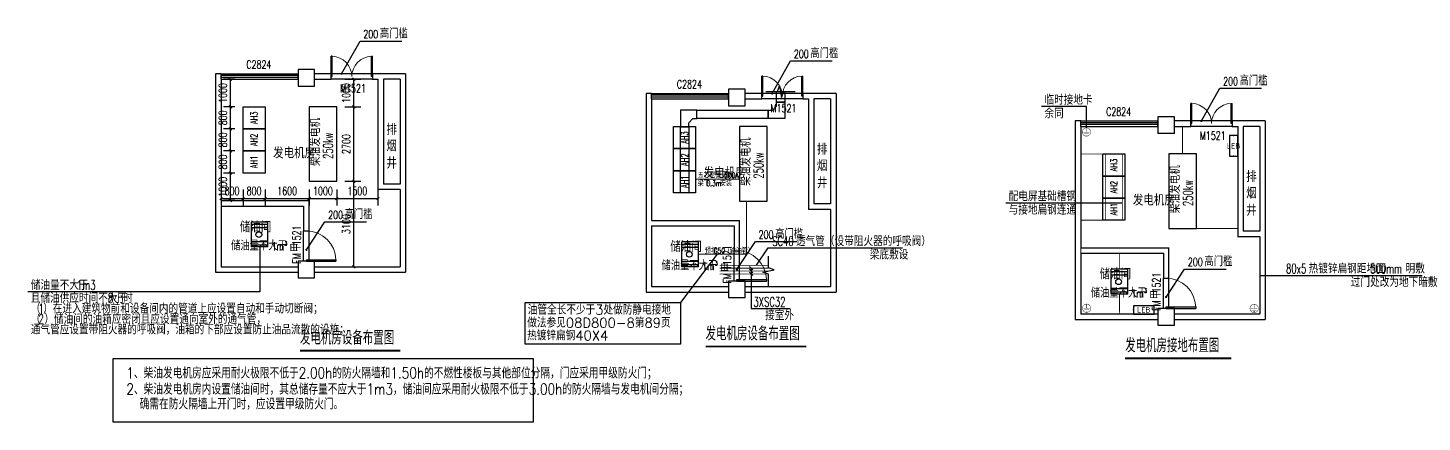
# Model space of a CAD drawing. Extents: x -6243262 to 3079315, y -2914302 to 172723.
# Drawn here: x -1827602 to -1776970, y -889094 to -874808 of the extents above; entities that cross this region are included whole.
import ezdxf
from ezdxf.enums import TextEntityAlignment as Align

# ---------------------------------------------------------------- set-up
doc = ezdxf.new("R2010")
doc.units = 0
doc.header["$LTSCALE"] = 1000
for name, color, linetype in [('CABLETRAY', 4, 'Continuous'), ('CFT-TEXT', 7, 'Continuous'), ('COLUMN', 9, 'Continuous'), ('DIM-动力', 3, 'Continuous'), ('DIM-接地', 3, 'Continuous'), ('DIM-照明', 3, 'Continuous'), ('DIM_LEAD', 3, 'Continuous'), ('DOOR_FIRE', 4, 'Continuous'), ('DOOR_FIRE_TEXT', 7, 'Continuous'), ('E-COM-IDEN', 3, 'Continuous'), ('E-PLAN-POWR-WIRE', 2, 'Continuous'), ('E-SYS-CONT-COPT', 3, 'Continuous'), ('EQUIP-箱柜', 3, 'Continuous'), ('PUB_HATCH', 8, 'Continuous'), ('PUB_TEXT', 7, 'Continuous'), ('STAIR', 2, 'Continuous'), ('SYS', 7, 'Continuous'), ('TEL_CABINET', 3, 'Continuous'), ('TEL_DIM', 3, 'Continuous'), ('TEL_LEAD', 3, 'Continuous'), ('TEL_SYMB', 3, 'Continuous'), ('TEL_TEXT', 7, 'Continuous'), ('WALL', 9, 'Continuous'), ('WINDOW', 4, 'Continuous'), ('WINDOW_TEXT', 7, 'Continuous'), ('WIRE-PWLT', 111, 'Continuous'), ('WIRE-动力', 2, 'Continuous'), ('WIRE-接地', 4, 'TG_接地'), ('WIRE-照明', 1, 'Continuous'), ('家具12', 252, 'Continuous')]:
    doc.layers.add(name, color=color, linetype=linetype)
doc.styles.add('_TCH_DIM', font='SIMPLEX', dxfattribs={"bigfont": 'GBCBIG'})
doc.styles.add('_TCH_DIM_T3', font='SIMPLEX', dxfattribs={"width": 0.705882, "bigfont": 'GBCBIG'})
doc.styles.add('_TCH_WINDOW', font='SIMPLEX', dxfattribs={"height": 3.5, "bigfont": 'GBCBIG'})
doc.styles.add('_TEL_ATTDEF', font='gbenor', dxfattribs={"bigfont": 'gbcbig'})
doc.styles.add('_TEL_DIM', font='SIMPLEX', dxfattribs={"width": 0.8, "height": 3.5, "bigfont": 'HZTXT'})
doc.styles.get("Standard").update_dxf_attribs({"font": 'gbenor.shx', "bigfont": 'gbcbig.shx'})
doc.styles.add('TG_LINETYPE', font='SIMPLEX', dxfattribs={"width": 0.8, "height": 3.5, "bigfont": 'HZTXT'})
doc.styles.add('仿宋', font='txt1.shx', dxfattribs={"width": 0.8, "bigfont": 'fs.shx'})
doc.styles.add('黑体', font='simhei.ttf')
doc.linetypes.add('TG_接地', pattern='A,0.75,0,["/",TG_LINETYPE,S=0.05,R=-8.594367,X=-0.1,Y=-0.045],0.65,-0.13,0.13,-0.13', length=2)
doc.dimstyles.new('_TCH_ARCH&&100', dxfattribs={"dimtxt": 297.5, "dimasz": 100, "dimexe": 250, "dimexo": 300, "dimgap": 126.25, "dimtad": 1, "dimdec": 0, "dimzin": 0, "dimdsep": 46, "dimtxsty": '_TCH_DIM_T3', "dimblk": 'ARCHTICK', "dimcen": 0.09, "dimclrt": 7, "dimazin": 2, "dimtfac": 1, "dimtdec": 0, "dimtix": 1, "dimtmove": 2, "dimatfit": 3, "dimfxl": 0, "dimtolj": 1, "dimtzin": 0, "dimarcsym": 0})

# ---------------------------------------------------------------- blocks, each defined once
blk = doc.blocks.new('$TelecSys$00000092')
at = {"color": 0}
for p, q in [((-0.5, 0.5), (0.5, 0.5)), ((-0.5, -0.5), (-0.5, 0.5)), ((0.5, 0.5), (0.5, -0.5)), ((0.5, -0.5), (-0.5, -0.5))]:
    blk.add_line(p, q, dxfattribs=at)
at = {"color": 0, "const_width": 0.02}
blk.add_lwpolyline([(-0.5, 0.5), (0.5, 0.5), (0.5, -0.5), (-0.5, -0.5)], close=True, dxfattribs=at)
at = {"color": 0, "style": '_TEL_DIM', "width": 0.8}
blk.add_attdef('NAME', text='', height=0.035, dxfattribs=at).set_placement((0, 0), align=Align.MIDDLE)
blk = doc.blocks.new('_FZHK')
at = {"color": 0}
blk.add_lwpolyline([(-0.5, -0.5), (0.5, -0.5), (0.5, 0.5), (-0.5, 0.5)], close=True, dxfattribs=at)
blk = doc.blocks.new('$TCHSYS$WIN2D')
at = {"color": 0}
for p, q in [((-0.5, 0.5), (0.5, 0.5)), ((-0.5, 0.5), (-0.5, -0.5)), ((0.5, 0.5), (0.5, -0.5)), ((0.5, 0.167), (-0.5, 0.167)), ((0.5, -0.167), (-0.5, -0.167)), ((-0.5, -0.5), (0.5, -0.5))]:
    blk.add_line(p, q, dxfattribs=at)
blk = doc.blocks.new('$DorLib2D$00000002')
at = {"color": 0}
for p, q in [((-0.5, 0), (-0.5, 0.4875)), ((-0.475, 0.4875), (-0.5, 0.4875)), ((-0.475, 0), (-0.475, 0.4875)), ((0.475, 0), (0.475, 0.4875)), ((0.475, 0.4875), (0.5, 0.4875)), ((0.5, 0), (0.5, 0.4875)), ((-0.5, 0), (-0.475, 0)), ((0.5, 0), (0.475, 0))]:
    blk.add_line(p, q, dxfattribs=at)
at = {"color": 0, "lineweight": 13}
for centre, start, end in [((-0.4875, 0), 0, 88.53072), ((0.4875, 0), 91.46928, 180)]:
    blk.add_arc(centre, 0.4875, start, end, dxfattribs=at)
blk = doc.blocks.new('$DorLib2D$00000001')
at = {"color": 0}
for p, q in [((0.45, 0.975), (0.5, 0.975)), ((0.45, 0), (0.45, 0.975)), ((0.5, 0), (0.5, 0.975)), ((0.5, 0), (0.45, 0))]:
    blk.add_line(p, q, dxfattribs=at)
at = {"color": 0, "lineweight": 13}
blk.add_arc((0.475, 0), 0.975, 91.4693, 180, dxfattribs=at)
blk = doc.blocks.new('234234')
at = {"layer": 'DIM_LEAD', "color": 8}
for p, q in [((1924335, 952846), (1925006, 954026)), ((1925006, 954026), (1926518, 954026)), ((1923056, 946462), (1923726, 947476)), ((1923726, 947476), (1925238, 947476))]:
    blk.add_line(p, q, dxfattribs=at)
at = {"layer": 'DIM_LEAD', "color": 8, "const_width": 40}
for points in [[(1924326, 952828, 1), (1924345, 952863, 1)], [(1923045, 946445, 1), (1923067, 946479, 1)]]:
    blk.add_lwpolyline(points, format="xyb", close=True, dxfattribs=at)
at = {"layer": 'DOOR_FIRE', "color": 8}
for p, q in [((1922956, 946046), (1922956, 947146)), ((1923156, 946046), (1923156, 947146))]:
    blk.add_line(p, q, dxfattribs=at)
at = {"layer": 'STAIR', "color": 8}
blk.add_line((1926656, 949966), (1926656, 948599), dxfattribs=at)
at = {"layer": 'WALL', "color": 8}
for p, q in [((1919956, 952846), (1919756, 952846)), ((1919756, 952846), (1919756, 948146)), ((1919956, 952646), (1919956, 952846)), ((1919956, 952646), (1919956, 948246)), ((1923956, 952846), (1923356, 952846)), ((1923356, 952646), (1923956, 952646)), ((1923956, 952646), (1923956, 952846)), ((1925756, 952846), (1925456, 952846)), ((1925456, 952846), (1925456, 952646)), ((1925456, 952646), (1925656, 952646)), ((1925656, 952646), (1925656, 948646)), ((1926656, 952846), (1925756, 952846)), ((1926456, 952646), (1925856, 952646)), ((1925856, 952646), (1925856, 948846)), ((1926456, 952646), (1926456, 948846)), ((1926656, 952846), (1926656, 948746)), ((1926456, 948646), (1925656, 948646)), ((1926456, 948846), (1925856, 948846)), ((1926456, 948646), (1926456, 945846)), ((1926656, 948746), (1926656, 945646)), ((1919756, 948146), (1919756, 945646)), ((1919956, 948246), (1923156, 948246)), ((1919956, 948046), (1922956, 948046)), ((1919956, 948046), (1919956, 945846)), ((1922956, 948046), (1922956, 947146)), ((1923156, 947146), (1923156, 948246)), ((1922956, 947146), (1923156, 947146)), ((1919956, 945846), (1922756, 945846)), ((1923356, 945846), (1926456, 945846)), ((1919756, 945646), (1922756, 945646)), ((1923356, 945646), (1926656, 945646))]:
    blk.add_line(p, q, dxfattribs=at)
at = {"layer": 'WINDOW', "color": 8}
for p, q in [((1925456, 952846), (1923956, 952846)), ((1925456, 952646), (1923956, 952646))]:
    blk.add_line(p, q, dxfattribs=at)
at = {"layer": 'COLUMN', "color": 8, "xscale": 600, "yscale": 600, "zscale": 600, "rotation": 270}
blk.add_blockref('_FZHK', (1923056, 952696), dxfattribs=at)
at = {"layer": 'COLUMN', "color": 8, "xscale": 600, "yscale": 600, "zscale": 600}
blk.add_blockref('_FZHK', (1923056, 945746), dxfattribs=at)
at = {"layer": 'DOOR_FIRE', "color": 8, "xscale": -1100, "yscale": -1100, "zscale": 200, "rotation": 90.00000000000136}
blk.add_blockref('$DorLib2D$00000001', (1923056, 946596), dxfattribs=at)
at = {"layer": 'WINDOW', "color": 8}
ref = blk.add_blockref('$DorLib2D$00000002', (1924706, 952746), dxfattribs=dict(at, xscale=-1500, yscale=-1500, zscale=-1500, rotation=180.0000000000003))
ref.add_attrib('A', 'M1521', (1924281, 952164), dxfattribs={"layer": 'WINDOW_TEXT', "color": 8, "height": 297.5, "style": '_TCH_WINDOW', "width": 0.705882})
ref = blk.add_blockref('$TCHSYS$WIN2D', (1921356, 952746), dxfattribs=dict(at, xscale=-2800, yscale=200, zscale=-2800, rotation=180.0000000000002))
ref.add_attrib('A', 'C2824', (1920876, 953030), dxfattribs={"layer": 'WINDOW_TEXT', "color": 8, "height": 297.5, "style": '_TCH_WINDOW', "width": 0.705882})
at = {"layer": 'CFT-TEXT', "color": 8, "style": '黑体', "width": 0.8}
for s, p in [('排', (1925962, 950664)), ('烟', (1925962, 950071)), ('发电机房', (1921846, 949815)), ('井', (1925962, 949447)), ('储油间', (1920637, 947135))]:
    blk.add_text(s, height=350, dxfattribs=at).set_placement(p)
at = {"layer": 'DIM_LEAD', "color": 8, "style": '_TCH_DIM', "width": 0.705882}
for p in [(1925124, 954131), (1923845, 947581)]:
    blk.add_text('200', height=297.5, dxfattribs=at).set_placement(p)
at = {"layer": 'DIM_LEAD', "color": 8, "style": '_TCH_DIM'}
for p in [(1925724, 954131), (1924445, 947581)]:
    blk.add_text('高门槛', height=337.6, dxfattribs=at).set_placement(p)
at = {"layer": 'DOOR_FIRE_TEXT', "color": 8, "style": '_TCH_WINDOW', "width": 0.705882}
for s, p in [('1521', (1922851, 946624)), ('FM', (1922851, 945958))]:
    blk.add_text(s, height=297.5, rotation=90, dxfattribs=at).set_placement(p)
at = {"layer": 'DOOR_FIRE_TEXT', "color": 8, "style": '_TCH_WINDOW'}
blk.add_text('甲', height=338, rotation=90, dxfattribs=at).set_placement((1922851, 946378))
at = {"layer": 'PUB_TEXT', "color": 8, "style": '_TCH_DIM'}
blk.add_text('储油量不大于', height=337.6, dxfattribs=at).set_placement((1920319, 946441))
at = {"layer": 'PUB_TEXT', "color": 8, "style": '_TCH_DIM', "width": 0.705882}
for s, height, p in [('1m', 297.5, (1921793, 946441)), ('3', 149, (1922253, 946616))]:
    blk.add_text(s, height=height, dxfattribs=at).set_placement(p)
blk = doc.blocks.new('hbsd')
at = {"layer": '家具12', "color": 3}
for p, q in [((0, 0), (-1000, 0)), ((0, -1500), (0, 0)), ((-1000, -1500), (-1000, 0)), ((-1000, -130), (0, -130)), ((-1000, -330), (0, -330)), ((-1000, -1165), (0, -1165)), ((-1000, -1365), (0, -1365)), ((0, -1500), (-1000, -1500))]:
    blk.add_line(p, q, dxfattribs=at)
blk = doc.blocks.new('A$C2C825F62')
at = {"layer": 'WIRE-PWLT', "color": 2}
blk.add_lwpolyline([(-4295, 1519), (1348, 1519), (1348, 0), (-4295, 0)], close=True, dxfattribs=at)
at = {"layer": 'PUB_TEXT', "color": 2, "style": '_TEL_DIM'}
for s, p in [('油管全长不少于3处做防静电接地', (-4196, 1076)), ('做法参见08D800-8第89页', (-4213, 606)), ('热镀锌扁钢40X4', (-4219, 142))]:
    blk.add_text(s, height=350, dxfattribs=at).set_placement(p)
blk = doc.blocks.new('$equip$00002908')
for p, q in [((0.75, 0.6), (-0.75, 0.6)), ((-0.75, 0.6), (-0.75, 0)), ((-0.75, 0), (0.75, 0)), ((0.75, 0), (0.75, 0.6))]:
    blk.add_line(p, q)
at = {"const_width": 0.04}
blk.add_lwpolyline([(-0.75, 0.6), (-0.75, 0), (0.75, 0), (0.75, 0.6), (-0.75, 0.6), (-0.75, 0)], dxfattribs=at)
for p in [(-0.75, 0.3), (0, 0.6), (0, 0), (0.75, 0.3)]:
    blk.add_point(p)
at = {"color": 7, "style": '_TEL_DIM'}
blk.add_attdef('$TEXT$', text='', height=0.4, dxfattribs=at).set_placement((0, 0.3), align=Align.MIDDLE_CENTER)
at = {"color": 7, "style": '_TEL_DIM', "flags": 1}
for tag in ['A', 'REMARK']:
    blk.add_attdef(tag, text='', height=0.00002, dxfattribs=at).set_placement((0, 0), align=Align.MIDDLE_CENTER)
blk = doc.blocks.new('$element$00000454')
at = {"const_width": 0.0333}
for points in [[(0, 0), (0, -0.38)], [(-0.25, -0.38), (0.25, -0.38)], [(-0.19, -0.5), (0.19, -0.5)], [(-0.06, -0.63), (0.06, -0.63)]]:
    blk.add_lwpolyline(points, dxfattribs=at)
blk.add_lwpolyline([(0, -0.04, 1), (0, -0.71, 1), (0, -0.04, 1)], format="xyb", dxfattribs=at)
at = {"flags": 9}
blk.add_attdef('S', (0, 0), '', height=0.00000667, dxfattribs=at)
blk = doc.blocks.new('_ArchTick')
at = {"color": 0, "linetype": 'ByBlock', "const_width": 0.4}
blk.add_lwpolyline([(-0.5, -0.5), (0.5, 0.5)], dxfattribs=at)
blk = doc.blocks.new('*D1489')
at = {"layer": 'Defpoints', "color": 0, "transparency": 16777216}
for p in [(-1820246, -880067), (-1819788, -880067), (-1819788, -881067)]:
    blk.add_point(p, dxfattribs=at)
at = {"layer": 'TEL_DIM', "color": 0, "lineweight": -2, "transparency": 16777216}
for p, q in [((-1820088, -880067), (-1820496, -880067)), ((-1820246, -881067), (-1820246, -880067)), ((-1820088, -881067), (-1820496, -881067))]:
    blk.add_line(p, q, dxfattribs=at)
at = {"layer": 'TEL_DIM', "color": 0, "lineweight": -2, "transparency": 16777216, "xscale": 100, "yscale": 100, "zscale": 100}
for p, rotation in [((-1820246, -880067), 90), ((-1820246, -881067), 270)]:
    blk.add_blockref('_ArchTick', p, dxfattribs=dict(at, rotation=rotation))
at = {"layer": 'TEL_DIM', "color": 7, "transparency": 16777216, "insert": (-1820521, -880567), "char_height": 297.5, "attachment_point": 5, "rotation": 90, "style": '_TCH_DIM_T3'}
blk.add_mtext('\\A1;1000', dxfattribs=at)
blk = doc.blocks.new('*D1490')
at = {"layer": 'Defpoints', "color": 0, "transparency": 16777216}
for p in [(-1820246, -879267), (-1819788, -879267), (-1819788, -880067)]:
    blk.add_point(p, dxfattribs=at)
at = {"layer": 'TEL_DIM', "color": 0, "lineweight": -2, "transparency": 16777216}
for p, q in [((-1820088, -879267), (-1820496, -879267)), ((-1820246, -880067), (-1820246, -879267)), ((-1820088, -880067), (-1820496, -880067))]:
    blk.add_line(p, q, dxfattribs=at)
at = {"layer": 'TEL_DIM', "color": 0, "lineweight": -2, "transparency": 16777216, "xscale": 100, "yscale": 100, "zscale": 100}
for p, rotation in [((-1820246, -879267), 90), ((-1820246, -880067), 270)]:
    blk.add_blockref('_ArchTick', p, dxfattribs=dict(at, rotation=rotation))
at = {"layer": 'TEL_DIM', "color": 7, "transparency": 16777216, "insert": (-1820521, -879667), "char_height": 297.5, "attachment_point": 5, "rotation": 90, "style": '_TCH_DIM_T3'}
blk.add_mtext('\\A1;800', dxfattribs=at)
blk = doc.blocks.new('*D1491')
at = {"layer": 'Defpoints', "color": 0, "transparency": 16777216}
for p in [(-1820246, -878467), (-1819788, -878467), (-1819788, -879267)]:
    blk.add_point(p, dxfattribs=at)
at = {"layer": 'TEL_DIM', "color": 0, "lineweight": -2, "transparency": 16777216}
for p, q in [((-1820088, -878467), (-1820496, -878467)), ((-1820246, -879267), (-1820246, -878467)), ((-1820088, -879267), (-1820496, -879267))]:
    blk.add_line(p, q, dxfattribs=at)
at = {"layer": 'TEL_DIM', "color": 0, "lineweight": -2, "transparency": 16777216, "xscale": 100, "yscale": 100, "zscale": 100}
for p, rotation in [((-1820246, -878467), 90), ((-1820246, -879267), 270)]:
    blk.add_blockref('_ArchTick', p, dxfattribs=dict(at, rotation=rotation))
at = {"layer": 'TEL_DIM', "color": 7, "transparency": 16777216, "insert": (-1820521, -878867), "char_height": 297.5, "attachment_point": 5, "rotation": 90, "style": '_TCH_DIM_T3'}
blk.add_mtext('\\A1;800', dxfattribs=at)
blk = doc.blocks.new('*D1492')
at = {"layer": 'Defpoints', "color": 0, "transparency": 16777216}
for p in [(-1820246, -877667), (-1819788, -877667), (-1819788, -878467)]:
    blk.add_point(p, dxfattribs=at)
at = {"layer": 'TEL_DIM', "color": 0, "lineweight": -2, "transparency": 16777216}
for p, q in [((-1820088, -877667), (-1820496, -877667)), ((-1820246, -878467), (-1820246, -877667)), ((-1820088, -878467), (-1820496, -878467))]:
    blk.add_line(p, q, dxfattribs=at)
at = {"layer": 'TEL_DIM', "color": 0, "lineweight": -2, "transparency": 16777216, "xscale": 100, "yscale": 100, "zscale": 100}
for p, rotation in [((-1820246, -877667), 90), ((-1820246, -878467), 270)]:
    blk.add_blockref('_ArchTick', p, dxfattribs=dict(at, rotation=rotation))
at = {"layer": 'TEL_DIM', "color": 7, "transparency": 16777216, "insert": (-1820521, -878067), "char_height": 297.5, "attachment_point": 5, "rotation": 90, "style": '_TCH_DIM_T3'}
blk.add_mtext('\\A1;800', dxfattribs=at)
blk = doc.blocks.new('*D1493')
at = {"layer": 'Defpoints', "color": 0, "transparency": 16777216}
for p in [(-1820246, -876667), (-1819788, -876667), (-1819788, -877667)]:
    blk.add_point(p, dxfattribs=at)
at = {"layer": 'TEL_DIM', "color": 0, "lineweight": -2, "transparency": 16777216}
for p, q in [((-1820088, -876667), (-1820496, -876667)), ((-1820246, -877667), (-1820246, -876667)), ((-1820088, -877667), (-1820496, -877667))]:
    blk.add_line(p, q, dxfattribs=at)
at = {"layer": 'TEL_DIM', "color": 0, "lineweight": -2, "transparency": 16777216, "xscale": 100, "yscale": 100, "zscale": 100}
for p, rotation in [((-1820246, -876667), 90), ((-1820246, -877667), 270)]:
    blk.add_blockref('_ArchTick', p, dxfattribs=dict(at, rotation=rotation))
at = {"layer": 'TEL_DIM', "color": 7, "transparency": 16777216, "insert": (-1820521, -877167), "char_height": 297.5, "attachment_point": 5, "rotation": 90, "style": '_TCH_DIM_T3'}
blk.add_mtext('\\A1;1000', dxfattribs=at)
blk = doc.blocks.new('*D1494')
at = {"layer": 'Defpoints', "color": 0, "transparency": 16777216}
for p in [(-1820588, -880367), (-1819788, -880367), (-1819788, -880992)]:
    blk.add_point(p, dxfattribs=at)
at = {"layer": 'TEL_DIM', "color": 0, "lineweight": -2, "transparency": 16777216}
for p, q in [((-1820588, -880667), (-1820588, -881242)), ((-1820588, -880992), (-1819788, -880992)), ((-1819788, -880667), (-1819788, -881242))]:
    blk.add_line(p, q, dxfattribs=at)
at = {"layer": 'TEL_DIM', "color": 0, "lineweight": -2, "transparency": 16777216, "xscale": 100, "yscale": 100, "zscale": 100, "rotation": 180}
blk.add_blockref('_ArchTick', (-1820588, -880992), dxfattribs=at)
at = {"layer": 'TEL_DIM', "color": 0, "lineweight": -2, "transparency": 16777216, "xscale": 100, "yscale": 100, "zscale": 100}
blk.add_blockref('_ArchTick', (-1819788, -880992), dxfattribs=at)
at = {"layer": 'TEL_DIM', "color": 7, "transparency": 16777216, "insert": (-1820188, -880717), "char_height": 297.5, "attachment_point": 5, "style": '_TCH_DIM_T3'}
blk.add_mtext('\\A1;800', dxfattribs=at)
blk = doc.blocks.new('*D1495')
at = {"layer": 'Defpoints', "color": 0, "transparency": 16777216}
for p in [(-1819788, -880367), (-1818988, -880367), (-1818988, -880992)]:
    blk.add_point(p, dxfattribs=at)
at = {"layer": 'TEL_DIM', "color": 0, "lineweight": -2, "transparency": 16777216}
for p, q in [((-1819788, -880667), (-1819788, -881242)), ((-1819788, -880992), (-1818988, -880992)), ((-1818988, -880667), (-1818988, -881242))]:
    blk.add_line(p, q, dxfattribs=at)
at = {"layer": 'TEL_DIM', "color": 0, "lineweight": -2, "transparency": 16777216, "xscale": 100, "yscale": 100, "zscale": 100, "rotation": 180}
blk.add_blockref('_ArchTick', (-1819788, -880992), dxfattribs=at)
at = {"layer": 'TEL_DIM', "color": 0, "lineweight": -2, "transparency": 16777216, "xscale": 100, "yscale": 100, "zscale": 100}
blk.add_blockref('_ArchTick', (-1818988, -880992), dxfattribs=at)
at = {"layer": 'TEL_DIM', "color": 7, "transparency": 16777216, "insert": (-1819388, -880717), "char_height": 297.5, "attachment_point": 5, "style": '_TCH_DIM_T3'}
blk.add_mtext('\\A1;800', dxfattribs=at)
blk = doc.blocks.new('*D1496')
at = {"layer": 'Defpoints', "color": 0, "transparency": 16777216}
for p in [(-1818988, -880367), (-1817388, -880367), (-1817388, -880992)]:
    blk.add_point(p, dxfattribs=at)
at = {"layer": 'TEL_DIM', "color": 0, "lineweight": -2, "transparency": 16777216}
for p, q in [((-1818988, -880667), (-1818988, -881242)), ((-1818988, -880992), (-1817388, -880992)), ((-1817388, -880667), (-1817388, -881242))]:
    blk.add_line(p, q, dxfattribs=at)
at = {"layer": 'TEL_DIM', "color": 0, "lineweight": -2, "transparency": 16777216, "xscale": 100, "yscale": 100, "zscale": 100, "rotation": 180}
blk.add_blockref('_ArchTick', (-1818988, -880992), dxfattribs=at)
at = {"layer": 'TEL_DIM', "color": 0, "lineweight": -2, "transparency": 16777216, "xscale": 100, "yscale": 100, "zscale": 100}
blk.add_blockref('_ArchTick', (-1817388, -880992), dxfattribs=at)
at = {"layer": 'TEL_DIM', "color": 7, "transparency": 16777216, "insert": (-1818188, -880717), "char_height": 297.5, "attachment_point": 5, "style": '_TCH_DIM_T3'}
blk.add_mtext('\\A1;1600', dxfattribs=at)
blk = doc.blocks.new('*D1497')
at = {"layer": 'Defpoints', "color": 0, "transparency": 16777216}
for p in [(-1817388, -880367), (-1816388, -880367), (-1816388, -880992)]:
    blk.add_point(p, dxfattribs=at)
at = {"layer": 'TEL_DIM', "color": 0, "lineweight": -2, "transparency": 16777216}
for p, q in [((-1817388, -880667), (-1817388, -881242)), ((-1817388, -880992), (-1816388, -880992)), ((-1816388, -880667), (-1816388, -881242))]:
    blk.add_line(p, q, dxfattribs=at)
at = {"layer": 'TEL_DIM', "color": 0, "lineweight": -2, "transparency": 16777216, "xscale": 100, "yscale": 100, "zscale": 100, "rotation": 180}
blk.add_blockref('_ArchTick', (-1817388, -880992), dxfattribs=at)
at = {"layer": 'TEL_DIM', "color": 0, "lineweight": -2, "transparency": 16777216, "xscale": 100, "yscale": 100, "zscale": 100}
blk.add_blockref('_ArchTick', (-1816388, -880992), dxfattribs=at)
at = {"layer": 'TEL_DIM', "color": 7, "transparency": 16777216, "insert": (-1816888, -880717), "char_height": 297.5, "attachment_point": 5, "style": '_TCH_DIM_T3'}
blk.add_mtext('\\A1;1000', dxfattribs=at)
blk = doc.blocks.new('*D1498')
at = {"layer": 'Defpoints', "color": 0, "transparency": 16777216}
for p in [(-1816388, -880367), (-1814888, -880367), (-1814888, -880992)]:
    blk.add_point(p, dxfattribs=at)
at = {"layer": 'TEL_DIM', "color": 0, "lineweight": -2, "transparency": 16777216}
for p, q in [((-1816388, -880667), (-1816388, -881242)), ((-1816388, -880992), (-1814888, -880992)), ((-1814888, -880667), (-1814888, -881242))]:
    blk.add_line(p, q, dxfattribs=at)
at = {"layer": 'TEL_DIM', "color": 0, "lineweight": -2, "transparency": 16777216, "xscale": 100, "yscale": 100, "zscale": 100, "rotation": 180}
blk.add_blockref('_ArchTick', (-1816388, -880992), dxfattribs=at)
at = {"layer": 'TEL_DIM', "color": 0, "lineweight": -2, "transparency": 16777216, "xscale": 100, "yscale": 100, "zscale": 100}
blk.add_blockref('_ArchTick', (-1814888, -880992), dxfattribs=at)
at = {"layer": 'TEL_DIM', "color": 7, "transparency": 16777216, "insert": (-1815638, -880717), "char_height": 297.5, "attachment_point": 5, "style": '_TCH_DIM_T3'}
blk.add_mtext('\\A1;1500', dxfattribs=at)
blk = doc.blocks.new('*D1499')
at = {"layer": 'Defpoints', "color": 0, "transparency": 16777216}
for p in [(-1816388, -880367), (-1815766, -880367), (-1816388, -883467)]:
    blk.add_point(p, dxfattribs=at)
at = {"layer": 'TEL_DIM', "color": 0, "lineweight": -2, "transparency": 16777216}
for p, q in [((-1816088, -880367), (-1815516, -880367)), ((-1815766, -883467), (-1815766, -880367)), ((-1816088, -883467), (-1815516, -883467))]:
    blk.add_line(p, q, dxfattribs=at)
at = {"layer": 'TEL_DIM', "color": 0, "lineweight": -2, "transparency": 16777216, "xscale": 100, "yscale": 100, "zscale": 100}
for p, rotation in [((-1815766, -880367), 90), ((-1815766, -883467), 270)]:
    blk.add_blockref('_ArchTick', p, dxfattribs=dict(at, rotation=rotation))
at = {"layer": 'TEL_DIM', "color": 7, "transparency": 16777216, "insert": (-1816041, -881917), "char_height": 297.5, "attachment_point": 5, "rotation": 90, "style": '_TCH_DIM_T3'}
blk.add_mtext('\\A1;3100', dxfattribs=at)
blk = doc.blocks.new('*D1500')
at = {"layer": 'Defpoints', "color": 0, "transparency": 16777216}
for p in [(-1816388, -877667), (-1815766, -877667), (-1816388, -880367)]:
    blk.add_point(p, dxfattribs=at)
at = {"layer": 'TEL_DIM', "color": 0, "lineweight": -2, "transparency": 16777216}
for p, q in [((-1816088, -877667), (-1815516, -877667)), ((-1815766, -880367), (-1815766, -877667)), ((-1816088, -880367), (-1815516, -880367))]:
    blk.add_line(p, q, dxfattribs=at)
at = {"layer": 'TEL_DIM', "color": 0, "lineweight": -2, "transparency": 16777216, "xscale": 100, "yscale": 100, "zscale": 100}
for p, rotation in [((-1815766, -877667), 90), ((-1815766, -880367), 270)]:
    blk.add_blockref('_ArchTick', p, dxfattribs=dict(at, rotation=rotation))
at = {"layer": 'TEL_DIM', "color": 7, "transparency": 16777216, "insert": (-1816041, -879017), "char_height": 297.5, "attachment_point": 5, "rotation": 90, "style": '_TCH_DIM_T3'}
blk.add_mtext('\\A1;2700', dxfattribs=at)
blk = doc.blocks.new('*D1501')
at = {"layer": 'Defpoints', "color": 0, "transparency": 16777216}
for p in [(-1816388, -876667), (-1815766, -876667), (-1816388, -877667)]:
    blk.add_point(p, dxfattribs=at)
at = {"layer": 'TEL_DIM', "color": 0, "lineweight": -2, "transparency": 16777216}
for p, q in [((-1816088, -876667), (-1815516, -876667)), ((-1815766, -877667), (-1815766, -876667)), ((-1816088, -877667), (-1815516, -877667))]:
    blk.add_line(p, q, dxfattribs=at)
at = {"layer": 'TEL_DIM', "color": 0, "lineweight": -2, "transparency": 16777216, "xscale": 100, "yscale": 100, "zscale": 100}
for p, rotation in [((-1815766, -876667), 90), ((-1815766, -877667), 270)]:
    blk.add_blockref('_ArchTick', p, dxfattribs=dict(at, rotation=rotation))
at = {"layer": 'TEL_DIM', "color": 7, "transparency": 16777216, "insert": (-1816041, -877167), "char_height": 297.5, "attachment_point": 5, "rotation": 90, "style": '_TCH_DIM_T3'}
blk.add_mtext('\\A1;1000', dxfattribs=at)

msp = doc.modelspace()

# ---------------------------------------------------------------- linework, layer by layer
at = {"layer": 'CABLETRAY'}
for p, q in [((-1800416, -877115.6), (-1800116, -877115.6)), ((-1800416, -877494.1), (-1800416, -877115.6)), ((-1800116, -877115.6), (-1800116, -877494.1)), ((-1803303.8, -877794.1), (-1803903.8, -877794.1)), ((-1803903.8, -877794.1), (-1803903.8, -878394.1)), ((-1803303.8, -878094.1), (-1803303.8, -877794.1)), ((-1803303.8, -877794.1), (-1800716, -877794.1)), ((-1803303.8, -878094.1), (-1803303.8, -877794.1)), ((-1800716, -877794.1), (-1800716, -878094.1)), ((-1800716, -878094.1), (-1800716, -877794.1)), ((-1800716, -877794.1), (-1800566, -877794.1)), ((-1800566, -877794.1), (-1800416, -877644.1)), ((-1800116, -877494.1), (-1800416, -877494.1)), ((-1800416, -877644.1), (-1800416, -877494.1)), ((-1800416, -877494.1), (-1800116, -877494.1)), ((-1800116, -877494.1), (-1800116, -878094.1)), ((-1803903.8, -878394.1), (-1803603.8, -878394.1)), ((-1803903.8, -880783.1), (-1803903.8, -878394.1)), ((-1803903.8, -878394.1), (-1803603.8, -878394.1)), ((-1803603.8, -878244.1), (-1803453.8, -878094.1)), ((-1803603.8, -878394.1), (-1803603.8, -878244.1)), ((-1803603.8, -878394.1), (-1803603.8, -880783.1)), ((-1803453.8, -878094.1), (-1803303.8, -878094.1)), ((-1800716, -878094.1), (-1803303.8, -878094.1)), ((-1800116, -878094.1), (-1800716, -878094.1)), ((-1803603.8, -880783.1), (-1803903.8, -880783.1))]:
    msp.add_line(p, q, dxfattribs=at)
at = {"layer": 'DIM-动力'}
for p, q in [((-1801136.5, -883411.9), (-1800723.2, -882781.7)), ((-1800723.2, -882781.7), (-1795842.7, -882781.7)), ((-1801333.3, -883515.1), (-1801333.3, -884981.9)), ((-1801333.3, -884981.9), (-1799919.5, -884981.9))]:
    msp.add_line(p, q, dxfattribs=at)
at = {"layer": 'DIM-动力', "elevation": -640}
msp.add_lwpolyline([(-1802573.2, -883012.2), (-1803904.5, -884754.4)], dxfattribs=at)
at = {"layer": 'DIM-动力'}
for points in [[(-1801273.8, -883578.5), (-1801390.2, -883454.7)], [(-1801275.1, -883784.1), (-1801391.5, -883660.3)], [(-1801273.8, -883679.9), (-1801390.2, -883556.1)]]:
    msp.add_lwpolyline(points, dxfattribs=at)
at = {"layer": 'DIM-接地'}
for p, q in [((-1782865, -883776.9), (-1780562.1, -883776.9)), ((-1780562.1, -883776.9), (-1776969.5, -883776.9))]:
    msp.add_line(p, q, dxfattribs=at)
at = {"layer": 'DIM-照明'}
for p, q in [((-1791075.7, -881155.2), (-1792090.8, -881155.2)), ((-1787855.8, -881155.2), (-1791075.7, -881155.2))]:
    msp.add_line(p, q, dxfattribs=at)
msp.add_lwpolyline([(-1824501.3, -886792.7), (-1809253.2, -886792.7), (-1809253.2, -889093.8), (-1824501.3, -889093.8)], close=True, dxfattribs=at)
at = {"layer": 'E-COM-IDEN', "linetype": 'Continuous', "const_width": 70}
for points in [[(-1817719.2, -886508.1), (-1814079.1, -886508.1)], [(-1802992.6, -886354.9), (-1799336.2, -886354.9)], [(-1787755.6, -886784.4), (-1783893.7, -886784.4)]]:
    msp.add_lwpolyline(points, dxfattribs=at)
at = {"layer": 'PUB_HATCH', "color": 0}
for points in [[(-1817387.7, -877666.7), (-1817387.7, -880366.7), (-1816387.7, -880366.7), (-1816387.7, -877666.7), (-1817387.7, -877666.7)], [(-1801753.8, -878383.1), (-1801753.8, -881083.1), (-1800753.8, -881083.1), (-1800753.8, -878383.1), (-1801753.8, -878383.1)], [(-1786165, -879376.9), (-1786165, -882076.9), (-1785165, -882076.9), (-1785165, -879376.9), (-1786165, -879376.9)]]:
    msp.add_lwpolyline(points, dxfattribs=at)
at = {"layer": 'TEL_LEAD'}
for p, q in [((-1789159.8, -877660.3), (-1790790.9, -877660.3)), ((-1789159.8, -878430.2), (-1789159.8, -877660.3)), ((-1819184, -882745.8), (-1819184, -884372.4)), ((-1819184, -884372.4), (-1827601.8, -884372.4))]:
    msp.add_line(p, q, dxfattribs=at)
at = {"layer": 'TEL_SYMB'}
for points in [[(-1800800.8, -877115.6), (-1800379.4, -877115.6), (-1800303, -876905.6), (-1800228.9, -877325.6), (-1800154.4, -877115.6), (-1799733.1, -877115.6)], [(-1800707.5, -884153.2), (-1800707.5, -883731.9), (-1800917.5, -883655.5), (-1800497.5, -883581.4), (-1800707.5, -883506.9), (-1800707.5, -883085.5)]]:
    msp.add_lwpolyline(points, dxfattribs=at)
at = {"layer": 'TEL_TEXT'}
for centre in [(-1819215, -882297.1), (-1803581.1, -883013.6), (-1787992.3, -884007.3)]:
    msp.add_circle(centre, 103.5, dxfattribs=at)
at = {"layer": 'WIRE-动力', "linetype": 'Continuous', "const_width": 25}
for points in [[(-1802479.4, -883411.9), (-1800707.5, -883411.9)], [(-1802479.4, -883515.1), (-1800707.5, -883515.1)], [(-1802479.4, -883618.4), (-1800707.5, -883618.4)], [(-1802479.4, -883721.7), (-1800707.5, -883721.7)]]:
    msp.add_lwpolyline(points, dxfattribs=at)
at = {"layer": 'WIRE-接地', "linetype": 'TG_接地', "const_width": 35}
for points in [[(-1789365, -882776.9), (-1786165, -882776.9), (-1786165, -884976.9), (-1785965, -884976.9), (-1785965, -885176.9), (-1782865, -885176.9), (-1782865, -882376.9), (-1783665, -882376.9), (-1783665, -878376.9), (-1785965, -878376.9), (-1785965, -878626.9), (-1786565, -878626.9), (-1786565, -878376.9), (-1789365, -878376.9), (-1789365, -882776.9)], [(-1785673.8, -879376.9), (-1785673.8, -878376.9)], [(-1787855.8, -879376.9), (-1789365, -879376.9)], [(-1787855.8, -881776.9), (-1789365, -881776.9)], [(-1785165, -882076.9), (-1783665, -882076.9)], [(-1789365, -882776.9), (-1789365, -882976.9)], [(-1789365, -882976.9), (-1786365, -882976.9), (-1786365, -884976.9), (-1786565, -884976.9), (-1786565, -885176.9), (-1789365, -885176.9), (-1789365, -882976.9)], [(-1787965, -883556), (-1787965, -882976.9)], [(-1787961.3, -884456), (-1787965, -885176.9)]]:
    msp.add_lwpolyline(points, dxfattribs=at)
at = {"layer": 'WIRE-照明', "linetype": 'Continuous', "const_width": 35}
for points in [[(-1788474.2, -881776.9), (-1788474.2, -879376.9)], [(-1787855.8, -881776.9), (-1787855.8, -879376.9)], [(-1803353.8, -880291.2), (-1801753.8, -880291.2)]]:
    msp.add_lwpolyline(points, dxfattribs=at)
at = {"layer": 'WIRE-照明', "linetype": 'Continuous', "const_width": 35, "elevation": -640}
for points in [[(-1801509.4, -883012.2), (-1801509.4, -881083.1)], [(-1803250, -883012.2), (-1801509.4, -883012.2)]]:
    msp.add_lwpolyline(points, dxfattribs=at)

# ---------------------------------------------------------------- block references
at = {"layer": 'E-PLAN-POWR-WIRE'}
msp.add_blockref('A$C2C825F62', (-1805252.8, -886273.5), dxfattribs=at)
at = {"layer": 'E-SYS-CONT-COPT', "xscale": 450, "yscale": 450, "zscale": 450}
for p in [(-1789159.8, -878412.2), (-1789152.7, -884798.5), (-1783069.6, -884808.6)]:
    msp.add_blockref('$element$00000454', p, dxfattribs=at)
at = {"layer": 'EQUIP-箱柜'}
ref = msp.add_blockref('$equip$00002908', (-1783665, -879084.2), dxfattribs=dict(at, xscale=500, yscale=500, zscale=500, rotation=90))
ref.add_attrib('$TEXT$', 'LEB', dxfattribs={"layer": '0', "color": 7, "height": 200, "style": '_TEL_ATTDEF'}).set_placement((-1783815, -879084.2), align=Align.MIDDLE_CENTER)
ref = msp.add_blockref('$equip$00002908', (-1787077, -885176.9), dxfattribs=dict(at, xscale=500, yscale=500, zscale=500))
ref.add_attrib('$TEXT$', 'LEB', dxfattribs={"layer": '0', "color": 7, "height": 200, "style": '_TEL_ATTDEF'}).set_placement((-1787077, -885026.9), align=Align.MIDDLE_CENTER)
at = {"layer": 'PUB_HATCH'}
for p in [(-3740543.7, -1829312.4), (-3724909.7, -1830028.9), (-3709321, -1831022.6)]:
    msp.add_blockref('234234', p, dxfattribs=at)
at = {"layer": 'TEL_CABINET'}
ref = msp.add_blockref('$TelecSys$00000092', (-1819387.7, -878066.7), dxfattribs=dict(at, xscale=800, yscale=800, zscale=2200, rotation=90))
ref.add_attrib('NAME', 'AH3', dxfattribs={"layer": '0', "height": 250, "rotation": 90, "style": '_TEL_DIM', "width": 0.6}).set_placement((-1819387.7, -878066.7), align=Align.MIDDLE)
ref = msp.add_blockref('$TelecSys$00000092', (-1819387.7, -878866.7), dxfattribs=dict(at, xscale=800, yscale=800, zscale=2200, rotation=90))
ref.add_attrib('NAME', 'AH2', dxfattribs={"layer": '0', "height": 250, "rotation": 90, "style": '_TEL_DIM', "width": 0.6}).set_placement((-1819387.7, -878866.7), align=Align.MIDDLE)
ref = msp.add_blockref('$TelecSys$00000092', (-1803753.8, -878783.1), dxfattribs=dict(at, xscale=800, yscale=800, zscale=2200, rotation=90))
ref.add_attrib('NAME', 'AH3', dxfattribs={"layer": '0', "height": 250, "rotation": 90, "style": '_TEL_DIM', "width": 0.6}).set_placement((-1803753.8, -878783.1), align=Align.MIDDLE)
ref = msp.add_blockref('$TelecSys$00000092', (-1819387.7, -879666.7), dxfattribs=dict(at, xscale=800, yscale=800, zscale=2200, rotation=90))
ref.add_attrib('NAME', 'AH1', dxfattribs={"layer": '0', "height": 250, "rotation": 90, "style": '_TEL_DIM', "width": 0.6}).set_placement((-1819387.7, -879666.7), align=Align.MIDDLE)
ref = msp.add_blockref('$TelecSys$00000092', (-1803753.8, -879583.1), dxfattribs=dict(at, xscale=800, yscale=800, zscale=2200, rotation=90))
ref.add_attrib('NAME', 'AH2', dxfattribs={"layer": '0', "height": 250, "rotation": 90, "style": '_TEL_DIM', "width": 0.6}).set_placement((-1803753.8, -879583.1), align=Align.MIDDLE)
ref = msp.add_blockref('$TelecSys$00000092', (-1788165, -879776.9), dxfattribs=dict(at, xscale=800, yscale=800, zscale=2200, rotation=90))
ref.add_attrib('NAME', 'AH3', dxfattribs={"layer": '0', "height": 250, "rotation": 90, "style": '_TEL_DIM', "width": 0.6}).set_placement((-1788165, -879776.9), align=Align.MIDDLE)
ref = msp.add_blockref('$TelecSys$00000092', (-1803753.8, -880383.1), dxfattribs=dict(at, xscale=800, yscale=800, zscale=2200, rotation=90))
ref.add_attrib('NAME', 'AH1', dxfattribs={"layer": '0', "height": 250, "rotation": 90, "style": '_TEL_DIM', "width": 0.6}).set_placement((-1803753.8, -880383.1), align=Align.MIDDLE)
ref = msp.add_blockref('$TelecSys$00000092', (-1788165, -880576.9), dxfattribs=dict(at, xscale=800, yscale=800, zscale=2200, rotation=90))
ref.add_attrib('NAME', 'AH2', dxfattribs={"layer": '0', "height": 250, "rotation": 90, "style": '_TEL_DIM', "width": 0.6}).set_placement((-1788165, -880576.9), align=Align.MIDDLE)
ref = msp.add_blockref('$TelecSys$00000092', (-1788165, -881376.9), dxfattribs=dict(at, xscale=800, yscale=800, zscale=2200, rotation=90))
ref.add_attrib('NAME', 'AH1', dxfattribs={"layer": '0', "height": 250, "rotation": 90, "style": '_TEL_DIM', "width": 0.6}).set_placement((-1788165, -881376.9), align=Align.MIDDLE)
at = {"layer": 'TEL_TEXT', "xscale": 0.6000000000000001, "yscale": 0.6000000000000001, "zscale": 0.6000000000000001}
for p in [(-1818884, -881845.8, -640), (-1803250, -882562.2, -640), (-1787661.3, -883556, -640)]:
    msp.add_blockref('hbsd', p, dxfattribs=at)

# ---------------------------------------------------------------- texts
at = {"layer": 'DIM-动力', "color": 7, "style": '_TEL_DIM'}
for s, width, p in [('SC40', 0.64, (-1800570.8, -882711.7)), ('透气管（设带阻火器的呼吸阀）', 0.8, (-1799706.8, -882711.7)), ('梁底敷设', 0.8, (-1797028, -883201.7)), ('3XSC32', 0.64, (-1801251.2, -884911.9)), ('接室外', 0.8, (-1800829.2, -885401.9))]:
    msp.add_text(s, height=350, dxfattribs=dict(at, width=width)).set_placement(p)
at = {"layer": 'DIM-接地', "color": 7, "style": '_TEL_DIM'}
for s, width, p in [('80x5', 0.64, (-1781911.9, -883706.9)), ('热镀锌扁钢距地面', 0.8, (-1781090.6, -883706.9)), ('500mm', 0.64, (-1778850.6, -883706.9)), ('明敷', 0.8, (-1777570.6, -883706.9)), ('过门处改为地下暗敷', 0.8, (-1779559.2, -884196.9))]:
    msp.add_text(s, height=350, dxfattribs=dict(at, width=width)).set_placement(p)
at = {"layer": 'DIM-照明', "color": 7, "style": '_TEL_DIM', "width": 0.8}
for s, p in [('配电屏基础槽钢', (-1791985.8, -881085.2)), ('与接地扁钢连通', (-1791985.8, -881575.2))]:
    msp.add_text(s, height=350, dxfattribs=at).set_placement(p)
at = {"layer": 'E-COM-IDEN', "color": 7, "linetype": 'Continuous', "style": '仿宋', "width": 0.8}
for s, p in [('发电机房设备布置图', (-1817719.2, -886288.3)), ('发电机房设备布置图', (-1802992.6, -886135)), ('发电机房接地布置图', (-1787755.6, -886564.5))]:
    msp.add_text(s, height=500, dxfattribs=at).set_placement(p)
at = {"layer": 'SYS', "color": 2, "linetype": 'Continuous', "style": '仿宋', "width": 0.8}
for s, p in [('1、柴油发电机房应采用耐火极限不低于2.00h的防火隔墙和1.50h的不燃性楼板与其他部位分隔，门应采用甲级防火门； ', (-1824026.3, -887515)), ('2、柴油发电机房内设置储油间时，其总储存量不应大于1m3，储油间应采用耐火极限不低于3.00h的防火隔墙与发电机间分隔；', (-1824026.3, -888098.3)), ('确需在防火隔墙上开门时，应设置甲级防火门。    ', (-1823543.1, -888636.2))]:
    msp.add_text(s, height=400, rotation=360, dxfattribs=at).set_placement(p)
at = {"layer": 'TEL_LEAD', "color": 7, "style": '_TEL_DIM'}
for s, width, p in [('临时接地卡', 0.8, (-1790685.9, -877590.3)), ('余同', 0.8, (-1790685.9, -878080.3)), ('储油量不大于', 0.8, (-1827496.8, -884302.4)), ('1m3', 0.64, (-1825816.8, -884302.4)), ('且储油供应时间不大于', 0.8, (-1827496.8, -884774)), ('8', 0.64, (-1824696.8, -884774)), ('小时', 0.8, (-1824483.5, -884774)), ('（', 0.8, (-1827496.8, -885154.9)), ('1', 0.64, (-1827216.8, -885154.9)), ('）在进入建筑物前和设备间内的管道上应设置自动和手动切断阀；', 0.8, (-1827046.2, -885154.9)), ('通气管应设置带阻火器的呼吸阀，油箱的下部应设置防止油品流散的设施；', 0.8, (-1827496.8, -885916.9)), ('（', 0.8, (-1827496.8, -885535.9)), ('2', 0.64, (-1827216.8, -885535.9)), ('）储油间的油箱应密闭且应设置通向室外的通气管，', 0.8, (-1827003.5, -885535.9))]:
    msp.add_text(s, height=350, dxfattribs=dict(at, width=width)).set_placement(p)
at = {"layer": 'TEL_TEXT', "style": '_TEL_DIM'}
for s, width, p in [('柴油发电机', 0.8, (-1816985, -879815.1)), ('250kw', 0.64, (-1816524.3, -879555.5)), ('柴油发电机', 0.8, (-1801351, -880531.5)), ('250kw', 0.64, (-1800890.4, -880271.9)), ('柴油发电机', 0.8, (-1785762.3, -881525.3)), ('250kw', 0.64, (-1785301.6, -881265.7))]:
    msp.add_text(s, height=350, rotation=90, dxfattribs=dict(at, width=width)).set_placement(p)
for s, width, p in [('梁下', 0.8, (-1803275.3, -880541.2)), ('五芯密集母线', 0.8, (-1803275.3, -880251.3)), ('0.3m', 0.64, (-1802955.3, -880541.2)), ('安装', 0.8, (-1802467.7, -880541.2)), ('500A', 0.64, (-1802315.3, -880251.3)), ('预埋', 0.8, (-1803015.6, -882983.7)), ('G50', 0.64, (-1802695.6, -882983.7)), ('（输油管）', 0.8, (-1802323.7, -882983.7))]:
    msp.add_text(s, height=200, dxfattribs=dict(at, width=width)).set_placement(p)

# ---------------------------------------------------------------- dimensions: what is measured, and where the dimension line sits
at = {"layer": 'TEL_DIM'}
for p1, p2, distance, picture, middle in [((-1819787.7, -877666.7), (-1819787.7, -876666.7), 458.4, '*D1493', (-1820521.1, -877166.7)), ((-1816387.7, -877666.7), (-1816387.7, -876666.7), -621.7, '*D1501', (-1816041, -877166.7)), ((-1819787.7, -878466.7), (-1819787.7, -877666.7), 458.4, '*D1492', (-1820521.1, -878066.7)), ((-1816387.7, -880366.7), (-1816387.7, -877666.7), -621.7, '*D1500', (-1816041, -879016.7)), ((-1819787.7, -879266.7), (-1819787.7, -878466.7), 458.4, '*D1491', (-1820521.1, -878866.7)), ((-1819787.7, -880066.7), (-1819787.7, -879266.7), 458.4, '*D1490', (-1820521.1, -879666.7)), ((-1819787.7, -881066.7), (-1819787.7, -880066.7), 458.4, '*D1489', (-1820521.1, -880566.7)), ((-1820587.7, -880366.7), (-1819787.7, -880366.7), -625.2, '*D1494', (-1820187.7, -880716.9)), ((-1819787.7, -880366.7), (-1818987.7, -880366.7), -625.2, '*D1495', (-1819387.7, -880716.9)), ((-1818987.7, -880366.7), (-1817387.7, -880366.7), -625.2, '*D1496', (-1818187.7, -880716.9)), ((-1817387.7, -880366.7), (-1816387.7, -880366.7), -625.2, '*D1497', (-1816887.7, -880716.9)), ((-1816387.7, -880366.7), (-1814887.7, -880366.7), -625.2, '*D1498', (-1815637.7, -880716.9)), ((-1816387.7, -883466.7), (-1816387.7, -880366.7), -621.7, '*D1499', (-1816041, -881916.7))]:
    dim = msp.add_aligned_dim(p1=p1, p2=p2, distance=distance, dimstyle='_TCH_ARCH&&100', dxfattribs=at)
    dim.commit()
    dim.dimension.update_dxf_attribs({"geometry": picture, "text_midpoint": middle})

doc.saveas('drawing.dxf')
